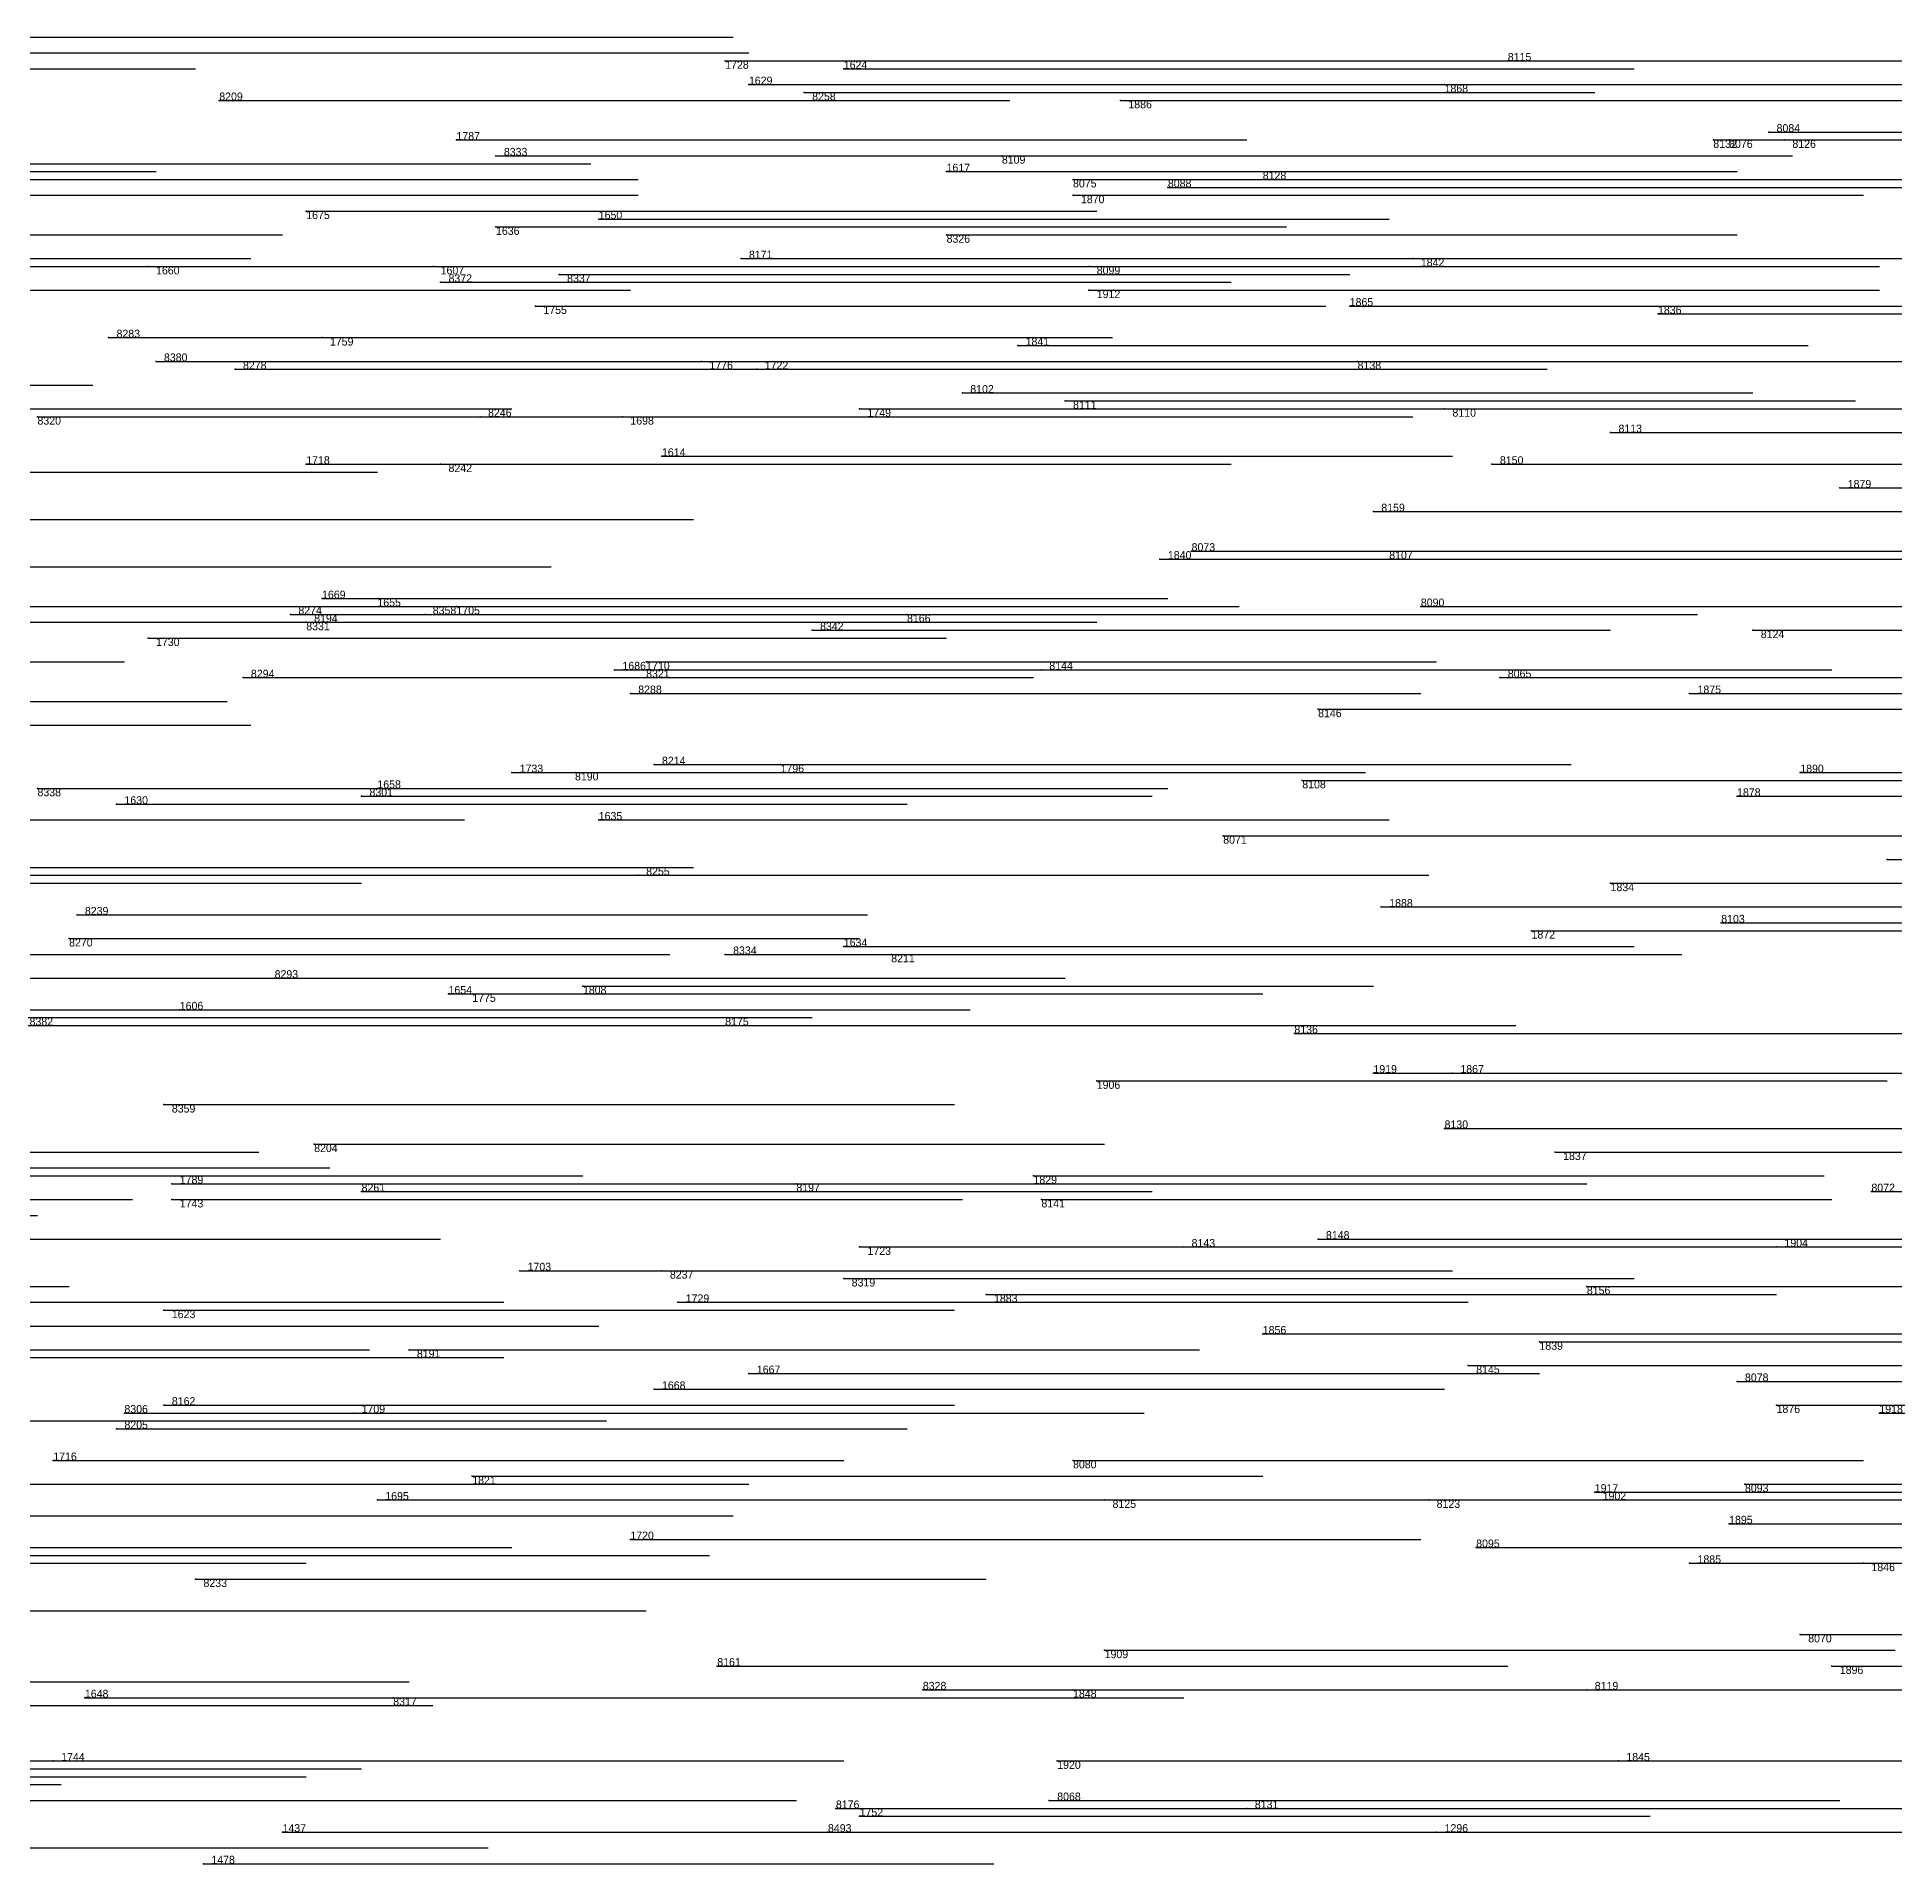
# Model space of a CAD drawing. Extents: x 0 to 1.1, y 0 to 1.
# Drawn here: x 0.136 to 0.371, y 0.5 to 0.731 of the extents above; entities that cross this region are included whole.
import ezdxf

# ---------------------------------------------------------------- set-up
doc = ezdxf.new("R2010")
doc.units = 0
for name, color, linetype in [('Facilities', 3, 'CONTINUOUS'), ('Normals', 1, 'CONTINUOUS'), ('Source_points', 5, 'CONTINUOUS'), ('Text', 3, 'CONTINUOUS')]:
    doc.layers.add(name, color=color, linetype=linetype)

msp = doc.modelspace()

# ---------------------------------------------------------------- linework, layer by layer
at = {"layer": 'Facilities', "color": 3}
for p in [(0.223, 0.728), (0.238, 0.727), (0.322, 0.728, 1), (0.226, 0.725), (0.233, 0.724, 1), (0.314, 0.725), (0.159, 0.723, 1), (0.273, 0.723), (0.189, 0.718), (0.348, 0.718, 1), (0.35, 0.718, 1), (0.355, 0.719, 1), (0.357, 0.718, 1), (0.194, 0.716, 1), (0.258, 0.716, 1), (0.251, 0.714), (0.267, 0.713, 1), (0.291, 0.713, 1), (0.267, 0.711), (0.279, 0.712, 1), (0.17, 0.709), (0.207, 0.708), (0.194, 0.707), (0.251, 0.706, 1), (0.225, 0.703, 1), (0.31, 0.703), (0.15, 0.702), (0.186, 0.702), (0.202, 0.701, 1), (0.269, 0.702, 1), (0.187, 0.7, 1), (0.269, 0.699), (0.199, 0.697), (0.302, 0.697), (0.341, 0.696), (0.145, 0.693, 1), (0.172, 0.693), (0.26, 0.692), (0.151, 0.69, 1), (0.161, 0.689, 1), (0.22, 0.69), (0.227, 0.689), (0.303, 0.69, 1), (0.24, 0.684), (0.253, 0.686, 1), (0.266, 0.685, 1), (0.314, 0.684, 1), (0.136, 0.683, 1), (0.192, 0.683, 1), (0.21, 0.683), (0.335, 0.681, 1), (0.17, 0.677), (0.187, 0.677, 1), (0.215, 0.678), (0.32, 0.677, 1), (0.364, 0.674), (0.305, 0.671, 1), (0.282, 0.666, 1), (0.278, 0.665), (0.307, 0.665, 1), (0.172, 0.66), (0.179, 0.66), (0.189, 0.659), (0.311, 0.659, 1), (0.168, 0.658, 1), (0.17, 0.658, 1), (0.17, 0.657, 1), (0.185, 0.658, 1), (0.234, 0.656, 1), (0.246, 0.658, 1), (0.353, 0.656, 1), (0.15, 0.655), (0.209, 0.651), (0.213, 0.652), (0.213, 0.651, 1), (0.263, 0.651, 1), (0.162, 0.65, 1), (0.321, 0.65, 1), (0.211, 0.648, 1), (0.345, 0.648), (0.298, 0.646, 1), (0.196, 0.638), (0.204, 0.638, 1), (0.214, 0.639, 1), (0.23, 0.639), (0.296, 0.637, 1), (0.359, 0.638), (0.136, 0.636, 1), (0.177, 0.635, 1), (0.179, 0.636), (0.351, 0.635), (0.146, 0.634), (0.207, 0.632), (0.286, 0.63, 1), (0.37, 0.627), (0.212, 0.625, 1), (0.335, 0.624), (0.306, 0.621), (0.141, 0.62, 1), (0.349, 0.619, 1), (0.14, 0.617, 1), (0.238, 0.616), (0.325, 0.618), (0.223, 0.615, 1), (0.244, 0.615, 1), (0.166, 0.612, 1), (0.188, 0.61), (0.191, 0.61), (0.205, 0.611), (0.154, 0.608), (0.223, 0.606, 1), (0.295, 0.605, 1), (0.305, 0.6), (0.315, 0.6), (0.27, 0.599), (0.152, 0.596, 1), (0.314, 0.593, 1), (0.171, 0.591, 1), (0.328, 0.59), (0.153, 0.586), (0.232, 0.586, 1), (0.262, 0.587), (0.153, 0.584), (0.177, 0.585, 1), (0.263, 0.584, 1), (0.368, 0.585, 1), (0.298, 0.579, 1), (0.24, 0.578), (0.281, 0.578, 1), (0.356, 0.578), (0.197, 0.575), (0.215, 0.575, 1), (0.238, 0.574, 1), (0.256, 0.572), (0.332, 0.573, 1), (0.152, 0.57), (0.217, 0.571), (0.291, 0.567), (0.183, 0.565, 1), (0.326, 0.566), (0.226, 0.562), (0.317, 0.563, 1), (0.214, 0.56), (0.351, 0.561, 1), (0.147, 0.557, 1), (0.152, 0.558, 1), (0.176, 0.557), (0.356, 0.558), (0.369, 0.557), (0.146, 0.555, 1), (0.138, 0.551), (0.267, 0.551, 1), (0.191, 0.549), (0.352, 0.548, 1), (0.179, 0.546), (0.271, 0.546, 1), (0.312, 0.546, 1), (0.333, 0.547), (0.334, 0.547), (0.35, 0.543), (0.211, 0.541), (0.318, 0.54, 1), (0.156, 0.536, 1), (0.345, 0.538), (0.367, 0.538), (0.359, 0.529, 1), (0.271, 0.527), (0.222, 0.525, 1), (0.363, 0.525), (0.248, 0.522, 1), (0.267, 0.522), (0.332, 0.522, 1), (0.142, 0.521), (0.181, 0.521, 1), (0.138, 0.513), (0.265, 0.513), (0.336, 0.513), (0.264, 0.508, 1), (0.237, 0.507, 1), (0.24, 0.506), (0.289, 0.507, 1), (0.167, 0.504), (0.236, 0.504, 1), (0.313, 0.504), (0.157, 0.5)]:
    msp.add_point(p, dxfattribs=at)
at = {"layer": 'Normals', "color": 1}
for p, q in [((0.124, 0.731), (0.224, 0.731)), ((0.126, 0.729, 1), (0.226, 0.729, 1)), ((0.056, 0.727, 1), (0.156, 0.727, 1)), ((0.223, 0.728), (0.323, 0.728)), ((0.238, 0.727), (0.338, 0.727)), ((0.322, 0.728, 1), (0.422, 0.728, 1)), ((0.226, 0.725), (0.326, 0.725)), ((0.233, 0.724, 1), (0.333, 0.724, 1)), ((0.314, 0.725), (0.414, 0.725)), ((0.159, 0.723, 1), (0.259, 0.723, 1)), ((0.273, 0.723), (0.373, 0.723)), ((0.189, 0.718), (0.289, 0.718)), ((0.348, 0.718, 1), (0.448, 0.718, 1)), ((0.35, 0.718, 1), (0.45, 0.718, 1)), ((0.355, 0.719, 1), (0.455, 0.719, 1)), ((0.357, 0.718, 1), (0.457, 0.718, 1)), ((0.106, 0.715, 1), (0.206, 0.715, 1)), ((0.194, 0.716, 1), (0.294, 0.716, 1)), ((0.258, 0.716, 1), (0.358, 0.716, 1)), ((0.051, 0.714, 1), (0.151, 0.714, 1)), ((0.112, 0.713, 1), (0.212, 0.713, 1)), ((0.251, 0.714), (0.351, 0.714)), ((0.267, 0.713, 1), (0.367, 0.713, 1)), ((0.291, 0.713, 1), (0.391, 0.713, 1)), ((0.112, 0.711), (0.212, 0.711)), ((0.267, 0.711), (0.367, 0.711)), ((0.279, 0.712, 1), (0.379, 0.712, 1)), ((0.17, 0.709), (0.27, 0.709)), ((0.207, 0.708), (0.307, 0.708)), ((0.067, 0.706, 1), (0.167, 0.706, 1)), ((0.194, 0.707), (0.294, 0.707)), ((0.251, 0.706, 1), (0.351, 0.706, 1)), ((0.063, 0.703, 1), (0.163, 0.703, 1)), ((0.225, 0.703, 1), (0.325, 0.703, 1)), ((0.31, 0.703), (0.41, 0.703)), ((0.069, 0.702, 1), (0.169, 0.702, 1)), ((0.076, 0.702, 1), (0.176, 0.702, 1)), ((0.15, 0.702), (0.25, 0.702)), ((0.186, 0.702), (0.286, 0.702)), ((0.202, 0.701, 1), (0.302, 0.701, 1)), ((0.269, 0.702, 1), (0.369, 0.702, 1)), ((0.111, 0.699), (0.211, 0.699)), ((0.187, 0.7, 1), (0.287, 0.7, 1)), ((0.269, 0.699), (0.369, 0.699)), ((0.199, 0.697), (0.299, 0.697)), ((0.302, 0.697), (0.402, 0.697)), ((0.341, 0.696), (0.441, 0.696)), ((0.145, 0.693, 1), (0.245, 0.693, 1)), ((0.172, 0.693), (0.272, 0.693)), ((0.26, 0.692), (0.36, 0.692)), ((0.151, 0.69, 1), (0.251, 0.69, 1)), ((0.161, 0.689, 1), (0.261, 0.689, 1)), ((0.22, 0.69), (0.32, 0.69)), ((0.227, 0.689), (0.327, 0.689)), ((0.303, 0.69, 1), (0.403, 0.69, 1)), ((0.043, 0.687), (0.143, 0.687)), ((0.096, 0.684, 1), (0.196, 0.684, 1)), ((0.24, 0.684), (0.34, 0.684)), ((0.253, 0.686, 1), (0.353, 0.686, 1)), ((0.266, 0.685, 1), (0.366, 0.685, 1)), ((0.314, 0.684, 1), (0.414, 0.684, 1)), ((0.136, 0.683, 1), (0.236, 0.683, 1)), ((0.192, 0.683, 1), (0.292, 0.683, 1)), ((0.21, 0.683), (0.31, 0.683)), ((0.335, 0.681, 1), (0.435, 0.681, 1)), ((0.17, 0.677), (0.27, 0.677)), ((0.187, 0.677, 1), (0.287, 0.677, 1)), ((0.215, 0.678), (0.315, 0.678)), ((0.32, 0.677, 1), (0.42, 0.677, 1)), ((0.079, 0.676), (0.179, 0.676)), ((0.364, 0.674), (0.465, 0.674)), ((0.066, 0.67, 1), (0.166, 0.67, 1)), ((0.087, 0.67), (0.187, 0.67)), ((0.119, 0.67, 1), (0.219, 0.67, 1)), ((0.305, 0.671, 1), (0.405, 0.671, 1)), ((0.282, 0.666, 1), (0.382, 0.666, 1)), ((0.101, 0.664, 1), (0.201, 0.664, 1)), ((0.278, 0.665), (0.378, 0.665)), ((0.307, 0.665, 1), (0.407, 0.665, 1)), ((0.048, 0.659), (0.148, 0.659)), ((0.095, 0.659), (0.195, 0.659)), ((0.11, 0.659, 1), (0.21, 0.659, 1)), ((0.172, 0.66), (0.272, 0.66)), ((0.179, 0.66), (0.279, 0.66)), ((0.189, 0.659), (0.288, 0.659)), ((0.311, 0.659, 1), (0.411, 0.659, 1)), ((0.104, 0.657), (0.204, 0.657)), ((0.168, 0.658, 1), (0.268, 0.658, 1)), ((0.17, 0.658, 1), (0.27, 0.658, 1)), ((0.17, 0.657, 1), (0.27, 0.657, 1)), ((0.185, 0.658, 1), (0.285, 0.658, 1)), ((0.234, 0.656, 1), (0.335, 0.656, 1)), ((0.246, 0.658, 1), (0.346, 0.658, 1)), ((0.353, 0.656, 1), (0.453, 0.656, 1)), ((0.15, 0.655), (0.251, 0.655)), ((0.047, 0.652), (0.147, 0.652)), ((0.209, 0.651), (0.309, 0.651)), ((0.213, 0.652), (0.313, 0.652)), ((0.213, 0.651, 1), (0.313, 0.651, 1)), ((0.263, 0.651, 1), (0.363, 0.651, 1)), ((0.162, 0.65, 1), (0.262, 0.65, 1)), ((0.321, 0.65, 1), (0.421, 0.65, 1)), ((0.06, 0.647), (0.16, 0.647)), ((0.211, 0.648, 1), (0.311, 0.648, 1)), ((0.345, 0.648), (0.445, 0.648)), ((0.063, 0.644, 1), (0.163, 0.644, 1)), ((0.298, 0.646, 1), (0.398, 0.646, 1)), ((0.196, 0.638), (0.296, 0.638)), ((0.204, 0.638, 1), (0.304, 0.638, 1)), ((0.214, 0.639, 1), (0.314, 0.639, 1)), ((0.23, 0.639), (0.33, 0.639)), ((0.296, 0.637, 1), (0.396, 0.637, 1)), ((0.359, 0.638), (0.459, 0.638)), ((0.136, 0.636, 1), (0.236, 0.636, 1)), ((0.177, 0.635, 1), (0.277, 0.635, 1)), ((0.179, 0.636), (0.279, 0.636)), ((0.351, 0.635), (0.451, 0.635)), ((0.146, 0.634), (0.246, 0.634)), ((0.09, 0.632, 1), (0.19, 0.632, 1)), ((0.207, 0.632), (0.307, 0.632)), ((0.286, 0.63, 1), (0.386, 0.63, 1)), ((0.119, 0.626), (0.219, 0.626)), ((0.37, 0.627), (0.47, 0.627)), ((0.05, 0.625), (0.15, 0.625)), ((0.077, 0.624, 1), (0.177, 0.624, 1)), ((0.116, 0.625), (0.216, 0.625)), ((0.212, 0.625, 1), (0.312, 0.625, 1)), ((0.335, 0.624), (0.435, 0.624)), ((0.306, 0.621), (0.406, 0.621)), ((0.141, 0.62, 1), (0.241, 0.62, 1)), ((0.349, 0.619, 1), (0.449, 0.619, 1)), ((0.14, 0.617, 1), (0.24, 0.617, 1)), ((0.238, 0.616), (0.338, 0.616)), ((0.325, 0.618), (0.425, 0.618)), ((0.116, 0.615, 1), (0.216, 0.615, 1)), ((0.223, 0.615, 1), (0.323, 0.615, 1)), ((0.244, 0.615, 1), (0.344, 0.615, 1)), ((0.133, 0.612, 1), (0.233, 0.612, 1)), ((0.166, 0.612, 1), (0.266, 0.612, 1)), ((0.188, 0.61), (0.288, 0.61)), ((0.191, 0.61), (0.291, 0.61)), ((0.205, 0.611), (0.305, 0.611)), ((0.07, 0.608), (0.17, 0.608)), ((0.134, 0.607, 1), (0.234, 0.607, 1)), ((0.154, 0.608), (0.254, 0.608)), ((0.125, 0.606), (0.225, 0.606)), ((0.223, 0.606, 1), (0.323, 0.606, 1)), ((0.295, 0.605, 1), (0.395, 0.605, 1)), ((0.305, 0.6), (0.405, 0.6)), ((0.315, 0.6), (0.415, 0.6)), ((0.27, 0.599), (0.37, 0.599)), ((0.152, 0.596, 1), (0.252, 0.596, 1)), ((0.314, 0.593, 1), (0.414, 0.593, 1)), ((0.064, 0.59), (0.164, 0.59)), ((0.171, 0.591, 1), (0.271, 0.591, 1)), ((0.328, 0.59), (0.428, 0.59)), ((0.073, 0.588, 1), (0.173, 0.588, 1)), ((0.105, 0.587, 1), (0.205, 0.587, 1)), ((0.153, 0.586), (0.253, 0.586)), ((0.232, 0.586, 1), (0.332, 0.586, 1)), ((0.262, 0.587), (0.362, 0.587)), ((0.048, 0.584, 1), (0.148, 0.584, 1)), ((0.153, 0.584), (0.253, 0.584)), ((0.177, 0.585, 1), (0.277, 0.585, 1)), ((0.263, 0.584, 1), (0.363, 0.584, 1)), ((0.368, 0.585, 1), (0.468, 0.585, 1)), ((0.036, 0.582), (0.136, 0.582)), ((0.077, 0.579), (0.177, 0.579)), ((0.087, 0.579), (0.187, 0.579)), ((0.298, 0.579, 1), (0.398, 0.579, 1)), ((0.24, 0.578), (0.34, 0.578)), ((0.281, 0.578, 1), (0.381, 0.578, 1)), ((0.356, 0.578), (0.456, 0.578)), ((0.197, 0.575), (0.297, 0.575)), ((0.215, 0.575, 1), (0.315, 0.575, 1)), ((0.238, 0.574, 1), (0.338, 0.574, 1)), ((0.04, 0.573, 1), (0.14, 0.573, 1)), ((0.256, 0.572), (0.356, 0.572)), ((0.332, 0.573, 1), (0.432, 0.573, 1)), ((0.095, 0.571, 1), (0.195, 0.571, 1)), ((0.152, 0.57), (0.252, 0.57)), ((0.217, 0.571), (0.317, 0.571)), ((0.107, 0.568, 1), (0.207, 0.568, 1)), ((0.291, 0.567), (0.391, 0.567)), ((0.078, 0.565), (0.178, 0.565)), ((0.183, 0.565, 1), (0.283, 0.565, 1)), ((0.326, 0.566), (0.426, 0.566)), ((0.095, 0.564, 1), (0.195, 0.564, 1)), ((0.226, 0.562), (0.326, 0.562)), ((0.317, 0.563, 1), (0.417, 0.563, 1)), ((0.214, 0.56), (0.314, 0.56)), ((0.351, 0.561, 1), (0.451, 0.561, 1)), ((0.147, 0.557, 1), (0.247, 0.557, 1)), ((0.152, 0.558, 1), (0.252, 0.558, 1)), ((0.176, 0.557), (0.276, 0.557)), ((0.356, 0.558), (0.456, 0.558)), ((0.369, 0.557), (0.469, 0.557)), ((0.082, 0.556), (0.182, 0.556)), ((0.108, 0.556), (0.208, 0.556)), ((0.146, 0.555, 1), (0.246, 0.555, 1)), ((0.138, 0.551), (0.238, 0.551)), ((0.267, 0.551, 1), (0.367, 0.551, 1)), ((0.126, 0.548), (0.226, 0.548)), ((0.191, 0.549), (0.291, 0.549)), ((0.352, 0.548, 1), (0.452, 0.548, 1)), ((0.179, 0.546), (0.279, 0.546)), ((0.271, 0.546, 1), (0.371, 0.546, 1)), ((0.312, 0.546, 1), (0.412, 0.546, 1)), ((0.333, 0.547), (0.432, 0.547)), ((0.334, 0.547), (0.434, 0.547)), ((0.124, 0.544, 1), (0.224, 0.544, 1)), ((0.35, 0.543), (0.45, 0.543)), ((0.211, 0.541), (0.311, 0.541)), ((0.09, 0.54, 1), (0.19, 0.54, 1)), ((0.096, 0.54), (0.196, 0.54)), ((0.121, 0.539, 1), (0.221, 0.539, 1)), ((0.318, 0.54, 1), (0.418, 0.54, 1)), ((0.07, 0.538, 1), (0.17, 0.538, 1)), ((0.156, 0.536, 1), (0.256, 0.536, 1)), ((0.345, 0.538), (0.446, 0.538)), ((0.367, 0.538), (0.467, 0.538)), ((0.047, 0.532), (0.147, 0.532)), ((0.113, 0.532), (0.213, 0.532)), ((0.359, 0.529, 1), (0.459, 0.529, 1)), ((0.271, 0.527), (0.371, 0.527)), ((0.222, 0.525, 1), (0.322, 0.525, 1)), ((0.363, 0.525), (0.463, 0.525)), ((0.083, 0.523), (0.183, 0.523)), ((0.248, 0.522, 1), (0.348, 0.522, 1)), ((0.267, 0.522), (0.367, 0.522)), ((0.332, 0.522, 1), (0.432, 0.522, 1)), ((0.086, 0.52), (0.186, 0.52)), ((0.142, 0.521), (0.242, 0.521)), ((0.181, 0.521, 1), (0.281, 0.521, 1)), ((0.078, 0.513), (0.178, 0.513)), ((0.138, 0.513), (0.238, 0.513)), ((0.265, 0.513), (0.365, 0.513)), ((0.336, 0.513), (0.436, 0.513)), ((0.039, 0.51, 1), (0.139, 0.51, 1)), ((0.07, 0.511), (0.17, 0.511)), ((0.077, 0.512), (0.177, 0.512)), ((0.132, 0.508, 1), (0.232, 0.508, 1)), ((0.264, 0.508, 1), (0.364, 0.508, 1)), ((0.237, 0.507, 1), (0.337, 0.507, 1)), ((0.24, 0.506), (0.34, 0.506)), ((0.289, 0.507, 1), (0.389, 0.507, 1)), ((0.167, 0.504), (0.267, 0.504)), ((0.236, 0.504, 1), (0.336, 0.504, 1)), ((0.313, 0.504), (0.413, 0.504)), ((0.083, 0.502), (0.183, 0.502)), ((0.086, 0.502), (0.186, 0.502)), ((0.093, 0.502, 1), (0.193, 0.502, 1)), ((0.157, 0.5), (0.257, 0.5))]:
    msp.add_line(p, q, dxfattribs=at)
at = {"layer": 'Source_points', "color": 5}
for p in [(0.223, 0.728), (0.238, 0.727), (0.322, 0.728, 1), (0.226, 0.725), (0.233, 0.724, 1), (0.314, 0.725), (0.159, 0.723, 1), (0.273, 0.723), (0.189, 0.718), (0.348, 0.718, 1), (0.35, 0.718, 1), (0.355, 0.719, 1), (0.357, 0.718, 1), (0.194, 0.716, 1), (0.258, 0.716, 1), (0.251, 0.714), (0.267, 0.713, 1), (0.291, 0.713, 1), (0.267, 0.711), (0.279, 0.712, 1), (0.17, 0.709), (0.207, 0.708), (0.194, 0.707), (0.251, 0.706, 1), (0.225, 0.703, 1), (0.31, 0.703), (0.15, 0.702), (0.186, 0.702), (0.202, 0.701, 1), (0.269, 0.702, 1), (0.187, 0.7, 1), (0.269, 0.699), (0.199, 0.697), (0.302, 0.697), (0.341, 0.696), (0.145, 0.693, 1), (0.172, 0.693), (0.26, 0.692), (0.151, 0.69, 1), (0.161, 0.689, 1), (0.22, 0.69), (0.227, 0.689), (0.303, 0.69, 1), (0.24, 0.684), (0.253, 0.686, 1), (0.266, 0.685, 1), (0.314, 0.684, 1), (0.136, 0.683, 1), (0.192, 0.683, 1), (0.21, 0.683), (0.335, 0.681, 1), (0.17, 0.677), (0.187, 0.677, 1), (0.215, 0.678), (0.32, 0.677, 1), (0.364, 0.674), (0.305, 0.671, 1), (0.282, 0.666, 1), (0.278, 0.665), (0.307, 0.665, 1), (0.172, 0.66), (0.179, 0.66), (0.189, 0.659), (0.311, 0.659, 1), (0.168, 0.658, 1), (0.17, 0.658, 1), (0.17, 0.657, 1), (0.185, 0.658, 1), (0.234, 0.656, 1), (0.246, 0.658, 1), (0.353, 0.656, 1), (0.15, 0.655), (0.209, 0.651), (0.213, 0.652), (0.213, 0.651, 1), (0.263, 0.651, 1), (0.162, 0.65, 1), (0.321, 0.65, 1), (0.211, 0.648, 1), (0.345, 0.648), (0.298, 0.646, 1), (0.196, 0.638), (0.204, 0.638, 1), (0.214, 0.639, 1), (0.23, 0.639), (0.296, 0.637, 1), (0.359, 0.638), (0.136, 0.636, 1), (0.177, 0.635, 1), (0.179, 0.636), (0.351, 0.635), (0.146, 0.634), (0.207, 0.632), (0.286, 0.63, 1), (0.37, 0.627), (0.212, 0.625, 1), (0.335, 0.624), (0.306, 0.621), (0.141, 0.62, 1), (0.349, 0.619, 1), (0.14, 0.617, 1), (0.238, 0.616), (0.325, 0.618), (0.223, 0.615, 1), (0.244, 0.615, 1), (0.166, 0.612, 1), (0.188, 0.61), (0.191, 0.61), (0.205, 0.611), (0.154, 0.608), (0.223, 0.606, 1), (0.295, 0.605, 1), (0.305, 0.6), (0.315, 0.6), (0.27, 0.599), (0.152, 0.596, 1), (0.314, 0.593, 1), (0.171, 0.591, 1), (0.328, 0.59), (0.153, 0.586), (0.232, 0.586, 1), (0.262, 0.587), (0.153, 0.584), (0.177, 0.585, 1), (0.263, 0.584, 1), (0.368, 0.585, 1), (0.298, 0.579, 1), (0.24, 0.578), (0.281, 0.578, 1), (0.356, 0.578), (0.197, 0.575), (0.215, 0.575, 1), (0.238, 0.574, 1), (0.256, 0.572), (0.332, 0.573, 1), (0.152, 0.57), (0.217, 0.571), (0.291, 0.567), (0.183, 0.565, 1), (0.326, 0.566), (0.226, 0.562), (0.317, 0.563, 1), (0.214, 0.56), (0.351, 0.561, 1), (0.147, 0.557, 1), (0.152, 0.558, 1), (0.176, 0.557), (0.356, 0.558), (0.369, 0.557), (0.146, 0.555, 1), (0.138, 0.551), (0.267, 0.551, 1), (0.191, 0.549), (0.352, 0.548, 1), (0.179, 0.546), (0.271, 0.546, 1), (0.312, 0.546, 1), (0.333, 0.547), (0.334, 0.547), (0.35, 0.543), (0.211, 0.541), (0.318, 0.54, 1), (0.156, 0.536, 1), (0.345, 0.538), (0.367, 0.538), (0.359, 0.529, 1), (0.271, 0.527), (0.222, 0.525, 1), (0.363, 0.525), (0.248, 0.522, 1), (0.267, 0.522), (0.332, 0.522, 1), (0.142, 0.521), (0.181, 0.521, 1), (0.138, 0.513), (0.265, 0.513), (0.336, 0.513), (0.264, 0.508, 1), (0.237, 0.507, 1), (0.24, 0.506), (0.289, 0.507, 1), (0.167, 0.504), (0.236, 0.504, 1), (0.313, 0.504), (0.157, 0.5)]:
    msp.add_point(p, dxfattribs=at)

# ---------------------------------------------------------------- texts
at = {"layer": 'Text', "color": 3}
for s, p in [('8115', (0.322, 0.728, 1)), ('1728', (0.223, 0.727)), ('1624', (0.238, 0.727)), ('8209', (0.159, 0.723, 1)), ('1629', (0.226, 0.725)), ('8258', (0.234, 0.723, 1)), ('1868', (0.314, 0.724)), ('1886', (0.274, 0.722)), ('8084', (0.356, 0.719, 1)), ('1787', (0.189, 0.718)), ('8333', (0.195, 0.716, 1)), ('8132', (0.348, 0.717, 1)), ('8076', (0.35, 0.717, 1)), ('8126', (0.358, 0.717, 1)), ('1617', (0.251, 0.714)), ('8109', (0.258, 0.715, 1)), ('8075', (0.267, 0.712, 1)), ('8088', (0.279, 0.712, 1)), ('8128', (0.291, 0.713, 1)), ('1870', (0.268, 0.71)), ('1675', (0.17, 0.708)), ('1650', (0.207, 0.708)), ('1636', (0.194, 0.706)), ('8326', (0.251, 0.705, 1)), ('8171', (0.226, 0.703, 1)), ('1842', (0.311, 0.702)), ('1660', (0.151, 0.701)), ('1607', (0.187, 0.701)), ('8372', (0.188, 0.7, 1)), ('8337', (0.203, 0.7, 1)), ('8099', (0.27, 0.701, 1)), ('1912', (0.27, 0.698)), ('1865', (0.302, 0.697)), ('1755', (0.2, 0.696)), ('1836', (0.341, 0.696)), ('8283', (0.146, 0.693, 1)), ('8380', (0.152, 0.69, 1)), ('1759', (0.173, 0.692)), ('1841', (0.261, 0.692)), ('8278', (0.162, 0.689, 1)), ('1776', (0.221, 0.689)), ('1722', (0.228, 0.689)), ('8138', (0.303, 0.689, 1)), ('8102', (0.254, 0.686, 1)), ('8246', (0.193, 0.683, 1)), ('1749', (0.241, 0.683)), ('8111', (0.267, 0.684, 1)), ('8110', (0.315, 0.683, 1)), ('8320', (0.136, 0.682, 1)), ('1698', (0.211, 0.682)), ('8113', (0.336, 0.681, 1)), ('1718', (0.17, 0.677)), ('8242', (0.188, 0.676, 1)), ('1614', (0.215, 0.678)), ('8150', (0.321, 0.677, 1)), ('1879', (0.365, 0.674)), ('8159', (0.306, 0.671, 1)), ('1840', (0.279, 0.665)), ('8073', (0.282, 0.666, 1)), ('8107', (0.307, 0.665, 1)), ('1669', (0.172, 0.66)), ('8274', (0.169, 0.658, 1)), ('8194', (0.171, 0.657, 1)), ('1655', (0.179, 0.659)), ('8358', (0.186, 0.658, 1)), ('1705', (0.189, 0.658)), ('8166', (0.246, 0.657, 1)), ('8090', (0.311, 0.659, 1)), ('8331', (0.17, 0.656, 1)), ('8342', (0.235, 0.656, 1)), ('8124', (0.354, 0.655, 1)), ('1730', (0.151, 0.654)), ('8294', (0.163, 0.65, 1)), ('1686', (0.21, 0.651)), ('8321', (0.213, 0.65, 1)), ('1710', (0.213, 0.651)), ('8144', (0.264, 0.651, 1)), ('8065', (0.322, 0.65, 1)), ('8288', (0.212, 0.648, 1)), ('1875', (0.346, 0.648)), ('8146', (0.298, 0.645, 1)), ('8214', (0.215, 0.639, 1)), ('1658', (0.179, 0.636)), ('1733', (0.197, 0.638)), ('8190', (0.204, 0.637, 1)), ('1796', (0.23, 0.638)), ('8108', (0.296, 0.636, 1)), ('1890', (0.359, 0.638)), ('8338', (0.136, 0.635, 1)), ('1630', (0.147, 0.634)), ('8301', (0.178, 0.635, 1)), ('1878', (0.351, 0.635)), ('1635', (0.207, 0.632)), ('8071', (0.286, 0.629, 1)), ('8255', (0.213, 0.625, 1)), ('1834', (0.335, 0.623)), ('8239', (0.142, 0.62, 1)), ('1888', (0.307, 0.621)), ('8103', (0.349, 0.619, 1)), ('8270', (0.14, 0.616, 1)), ('8334', (0.224, 0.615, 1)), ('1634', (0.238, 0.616)), ('1872', (0.325, 0.617)), ('8211', (0.244, 0.614, 1)), ('8293', (0.166, 0.612, 1)), ('1654', (0.188, 0.61)), ('1808', (0.205, 0.61)), ('1606', (0.154, 0.608)), ('1775', (0.191, 0.609)), ('8382', (0.135, 0.606, 1)), ('8175', (0.223, 0.606, 1)), ('8136', (0.295, 0.605, 1)), ('1919', (0.305, 0.6)), ('1867', (0.316, 0.6)), ('1906', (0.27, 0.598)), ('8359', (0.153, 0.595, 1)), ('8130', (0.314, 0.593, 1)), ('8204', (0.171, 0.59, 1)), ('1837', (0.329, 0.589)), ('1789', (0.154, 0.586)), ('8261', (0.177, 0.585, 1)), ('8197', (0.232, 0.585, 1)), ('1829', (0.262, 0.586)), ('8072', (0.368, 0.585, 1)), ('1743', (0.154, 0.583)), ('8141', (0.263, 0.583, 1)), ('8143', (0.282, 0.578, 1)), ('8148', (0.299, 0.579, 1)), ('1904', (0.357, 0.578)), ('1703', (0.198, 0.575)), ('1723', (0.241, 0.577)), ('8237', (0.216, 0.574, 1)), ('8319', (0.239, 0.573, 1)), ('1729', (0.218, 0.571)), ('1883', (0.257, 0.571)), ('8156', (0.332, 0.572, 1)), ('1623', (0.153, 0.569)), ('1856', (0.291, 0.567)), ('8191', (0.184, 0.564, 1)), ('1839', (0.326, 0.565)), ('1667', (0.227, 0.562)), ('8145', (0.318, 0.562, 1)), ('8078', (0.352, 0.561, 1)), ('1668', (0.215, 0.56)), ('8306', (0.147, 0.557, 1)), ('8162', (0.153, 0.558, 1)), ('1709', (0.177, 0.557)), ('1876', (0.356, 0.557)), ('1918', (0.369, 0.557)), ('8205', (0.147, 0.555, 1)), ('1716', (0.138, 0.551)), ('8080', (0.267, 0.55, 1)), ('1821', (0.191, 0.548)), ('1917', (0.333, 0.547)), ('8093', (0.352, 0.547, 1)), ('1695', (0.18, 0.546)), ('8125', (0.272, 0.545, 1)), ('8123', (0.313, 0.545, 1)), ('1902', (0.334, 0.546)), ('1895', (0.35, 0.543)), ('1720', (0.211, 0.541)), ('8095', (0.318, 0.54, 1)), ('1885', (0.346, 0.538)), ('8233', (0.157, 0.535, 1)), ('1846', (0.368, 0.537)), ('8070', (0.36, 0.528, 1)), ('1909', (0.271, 0.526)), ('8161', (0.222, 0.525, 1)), ('1896', (0.364, 0.524)), ('1648', (0.142, 0.521)), ('8328', (0.248, 0.522, 1)), ('1848', (0.267, 0.521)), ('8119', (0.333, 0.522, 1)), ('8317', (0.181, 0.52, 1)), ('1744', (0.139, 0.513)), ('1920', (0.265, 0.512)), ('1845', (0.337, 0.513)), ('8176', (0.237, 0.507, 1)), ('8068', (0.265, 0.508, 1)), ('8131', (0.29, 0.507, 1)), ('1752', (0.24, 0.506)), ('1437', (0.167, 0.504)), ('8493', (0.236, 0.504, 1)), ('1296', (0.314, 0.504)), ('1478', (0.158, 0.5))]:
    msp.add_text(s, height=0.001, dxfattribs=at).set_placement(p)

doc.saveas('drawing.dxf')
